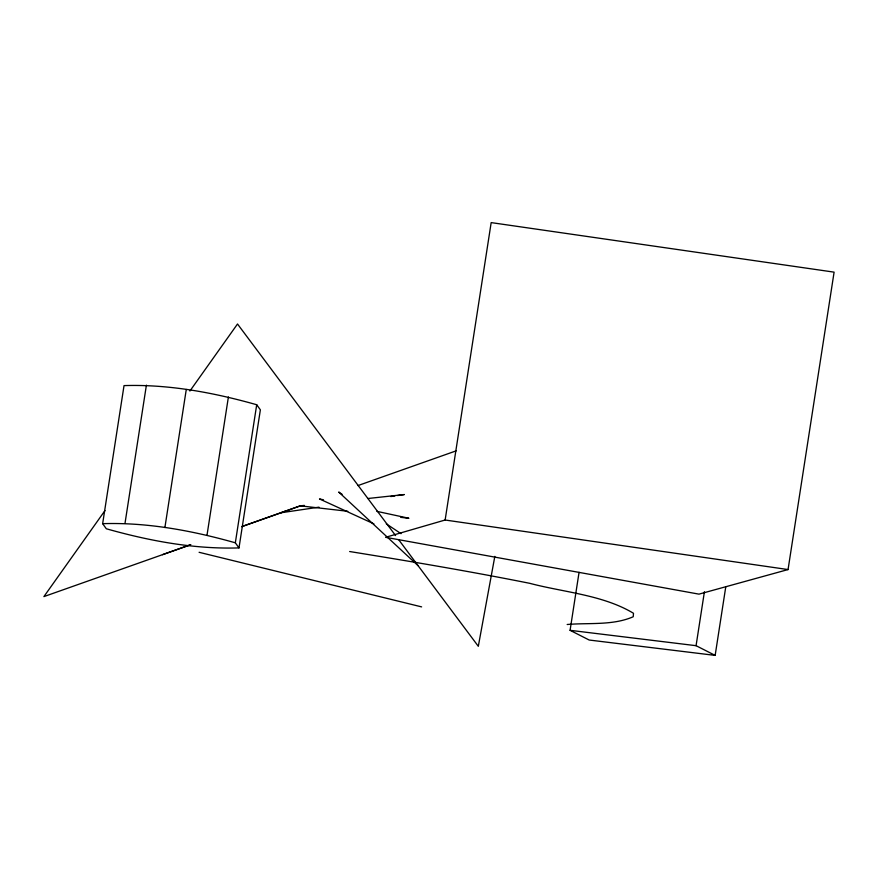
<?xml version="1.0" encoding="UTF-8"?>
<svg xmlns="http://www.w3.org/2000/svg" width="878" height="878" viewBox="0 0 878 878"><rect width="100%" height="100%" fill="white"/><g stroke="black" fill="none" stroke-linecap="round" stroke-linejoin="round"><path stroke-width="1.32" d="M102.649 523.672L124.028 385.607C168.85 384.169 213.705 392.598 256.705 404.736L260.371 409.828L238.992 547.905C194.17 549.332 149.315 540.903 106.315 528.765L102.649 523.672C147.471 522.245 192.326 530.663 235.337 542.802L238.992 547.905M125.027 523.2L146.406 385.135M164.899 527.535L186.279 389.47M207.032 535.031L228.401 396.955M235.337 542.802L256.705 404.736M445.135 520.017L491.175 222.606L834.1 272.147L788.06 569.559L698.976 594.143L385.585 537.303L445.135 520.017L788.06 569.559M725.81 586.592L715.153 655.394L589.182 640.029L570.085 630.316L579.063 572.313M715.153 655.394L696.067 645.692L704.419 591.728M494.83 556.389L478.312 646.296L398.864 539.959M104.998 510.568L43.9 596.601L189.955 544.964M189.9 391.028L237.51 323.993L395.583 535.569M162.496 554.676L190.822 544.634M242.339 526.383L300.287 505.849L304.337 505.41M241.659 526.69L286.897 510.7M357.983 485.567L456.22 450.831M318.988 507.155L281.081 512.752L300.287 505.849L347.798 511.281M390.743 496.553L394.804 495.949M397.514 495.554L404.286 494.555L367.816 498.517M567.177 624.499C589.039 622.612 612.668 625.707 633.225 616.751L633.499 613.283C602.868 594.867 563.852 592.343 529.741 583.321C469.96 571.369 409.828 561.251 349.653 551.527M400.741 517.34L408.896 518.272L376.871 511.347M570.085 630.316L696.067 645.692M323.499 499.812L319.493 498.945L373.918 523.87M199.097 552.295L421.616 606.885M342.102 494.314L338.699 492.042L418.115 565.717M386.298 523.837L401.037 533.67"/></g></svg>
